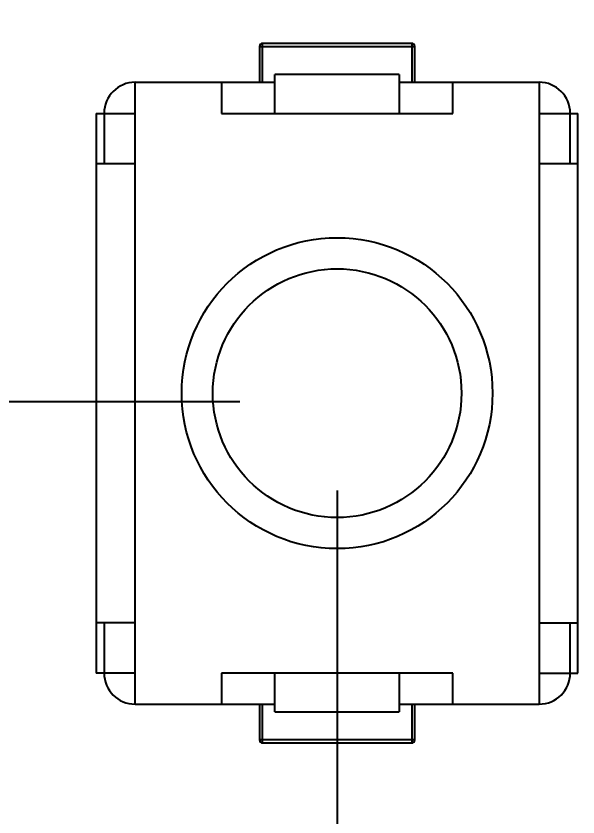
# Model space of a CAD drawing. Header units: millimetres. Extents: x 563 to 681, y 173 to 284.
# Drawn here: x 622.52 to 626.14, y 248.59 to 253.74 of the extents above; entities that cross this region are included whole.
import ezdxf

# ---------------------------------------------------------------- set-up
doc = ezdxf.new("R2010")
doc.units = ezdxf.units.MM
doc.header["$LTSCALE"] = 30.734
doc.header["$PDMODE"] = 3
doc.header["$PDSIZE"] = 0.3125
doc.layers.get('0').update_dxf_attribs({"linetype": 'CONTINUOUS'})
doc.layers.get('Defpoints').update_dxf_attribs({"linetype": 'CONTINUOUS'})
doc.layers.add('dim', color=6, linetype='CONTINUOUS', lineweight=9)
doc.styles.add('Verdana', font='verdana.ttf', dxfattribs={"height": 2.5})
doc.dimstyles.new('aaaaaaaa 3.0', dxfattribs={"dimtxt": 2.5, "dimasz": 1.5, "dimexe": 1.25, "dimexo": 0.625, "dimtad": 1, "dimdec": 1, "dimzin": 9, "dimdsep": 46, "dimtxsty": 'Verdana', "dimcen": 0, "dimazin": 0, "dimtfac": 1, "dimtofl": 0, "dimtmove": 0, "dimatfit": 3, "dimfxl": 1, "dimlwd": 25, "dimlwe": 25, "dimarcsym": 0})

# ---------------------------------------------------------------- blocks, each defined once
blk = doc.blocks.new('*D31')
at = {"layer": 'Defpoints', "color": 0}
for p in [(624.5854, 258.3689), (605.9773, 251.2628), (624.5854, 251.2628)]:
    blk.add_point(p, dxfattribs=at)
at = {"layer": 'dim', "color": 0, "lineweight": 25}
for p, q in [((623.9604, 258.3689), (604.7273, 258.3689)), ((605.9773, 256.8689), (605.9773, 252.7628)), ((623.9604, 251.2628), (604.7273, 251.2628))]:
    blk.add_line(p, q, dxfattribs=at)
at = {"layer": 'dim', "color": 0}
for points in [[(606.2273, 256.8689), (605.7273, 256.8689), (605.9773, 258.3689)], [(605.7273, 252.7628), (606.2273, 252.7628), (605.9773, 251.2628)]]:
    blk.add_solid(points, dxfattribs=at)
at = {"layer": 'dim', "color": 0, "insert": (604.0981, 254.8158), "char_height": 2.5, "attachment_point": 5, "rotation": 90, "style": 'Verdana'}
blk.add_mtext('7.1', dxfattribs=at)
blk = doc.blocks.new('*D32')
at = {"layer": 'Defpoints', "color": 0}
for p in [(624.5856, 251.3188), (610.3968, 245.3339), (624.5856, 238.4478)]:
    blk.add_point(p, dxfattribs=at)
at = {"layer": 'dim', "color": 0, "lineweight": 25}
for p, q in [((624.5856, 250.6938), (624.5856, 237.1978)), ((610.3968, 244.7089), (610.3968, 237.1978)), ((611.8968, 238.4478), (623.0856, 238.4478))]:
    blk.add_line(p, q, dxfattribs=at)
at = {"layer": 'dim', "color": 0}
for points in [[(611.8968, 238.6978), (611.8968, 238.1978), (610.3968, 238.4478)], [(623.0856, 238.1978), (623.0856, 238.6978), (624.5856, 238.4478)]]:
    blk.add_solid(points, dxfattribs=at)
at = {"layer": 'dim', "color": 0, "insert": (617.4912, 240.3488), "char_height": 2.5, "attachment_point": 5, "style": 'Verdana'}
blk.add_mtext('14.2', dxfattribs=at)

msp = doc.modelspace()

# ---------------------------------------------------------------- linework, layer by layer
at = {"linetype": 'Continuous'}
for p, q in [((624.0856, 253.5488), (624.0856, 253.3188)), ((624.0856, 253.5488), (625.0856, 253.5488)), ((624.1056, 253.3188), (624.1056, 253.5688)), ((625.0656, 253.5688), (624.1056, 253.5688)), ((625.0656, 253.5688), (625.0656, 253.3188)), ((625.0856, 253.3188), (625.0856, 253.5488)), ((624.1856, 253.1188), (624.1856, 253.3688)), ((624.9856, 253.3688), (624.1856, 253.3688)), ((624.9856, 253.3688), (624.9856, 253.1188)), ((623.2856, 249.3188), (623.2856, 253.3188)), ((623.2856, 253.3188), (624.1856, 253.3188)), ((623.842, 253.3188), (623.842, 253.1188)), ((624.9856, 253.3188), (625.8856, 253.3188)), ((625.3291, 253.1188), (625.3291, 253.3188)), ((625.8856, 253.3188), (625.8856, 249.3188)), ((623.0356, 253.1188), (623.0356, 249.5188)), ((623.0356, 253.1188), (623.2856, 253.1188)), ((623.0856, 253.1188), (623.0856, 252.7957)), ((623.842, 253.1188), (625.3291, 253.1188)), ((625.8856, 253.1188), (626.1356, 253.1188)), ((626.0856, 252.7957), (626.0856, 253.1188)), ((626.1356, 249.5188), (626.1356, 253.1188)), ((623.0356, 252.7957), (623.2856, 252.7957)), ((625.8856, 252.7957), (626.1356, 252.7957)), ((626.1343, 249.8418), (626.1343, 252.7957)), ((623.2856, 249.8418), (623.0356, 249.8418)), ((623.0856, 249.8418), (623.0856, 249.5188)), ((625.8856, 249.8418), (626.1356, 249.8418)), ((626.0856, 249.5188), (626.0856, 249.8418)), ((623.2856, 249.5188), (623.0356, 249.5188)), ((623.842, 249.5188), (623.842, 249.3188)), ((625.3291, 249.5188), (623.842, 249.5188)), ((624.1856, 249.2688), (624.1856, 249.5188)), ((624.9856, 249.5188), (624.9856, 249.2688)), ((625.3291, 249.3188), (625.3291, 249.5188)), ((625.8856, 249.5188), (626.1356, 249.5188)), ((623.2856, 249.3188), (624.1856, 249.3188)), ((624.0856, 249.3188), (624.0856, 249.0888)), ((624.1056, 249.0688), (624.1056, 249.3188)), ((624.9856, 249.3188), (625.8856, 249.3188)), ((625.0656, 249.3188), (625.0656, 249.0688)), ((625.0856, 249.0888), (625.0856, 249.3188)), ((624.1856, 249.2688), (624.9856, 249.2688)), ((625.0856, 249.0888), (624.0856, 249.0888)), ((624.1056, 249.0688), (625.0656, 249.0688))]:
    msp.add_line(p, q, dxfattribs=at)
for radius in [1, 0.8]:
    msp.add_circle((624.5856, 251.3188), radius, dxfattribs=at)
for centre, radius, start, end in [((624.1056, 253.5488), 0.02, 90, 180), ((625.0656, 253.5488), 0.02, 0, 90), ((623.2856, 253.1188), 0.2, 90, 180), ((625.8856, 253.1188), 0.2, 0, 90), ((623.2856, 249.5188), 0.2, 180, 270), ((625.8856, 249.5188), 0.2, 270, 0), ((624.1056, 249.0888), 0.02, 180, 270), ((625.0656, 249.0888), 0.02, 270, 0)]:
    msp.add_arc(centre, radius, start, end, dxfattribs=at)

# ---------------------------------------------------------------- dimensions: what is measured, and where the dimension line sits
at = {"layer": 'dim'}
dim = msp.add_linear_dim(base=(605.9773, 251.2628), p1=(624.5854, 258.3689), p2=(624.5854, 251.2628), angle=90, dimstyle='aaaaaaaa 3.0', dxfattribs=at)
dim.commit()
dim.dimension.update_dxf_attribs({"geometry": '*D31', "text_midpoint": (604.0981, 254.8158)})
dim = msp.add_linear_dim(base=(624.5856, 238.4478), p1=(610.3968, 245.3339), p2=(624.5856, 251.3188), dimstyle='aaaaaaaa 3.0', dxfattribs=at)
dim.commit()
dim.dimension.update_dxf_attribs({"geometry": '*D32', "text_midpoint": (617.4912, 240.3488)})

doc.saveas('drawing.dxf')
